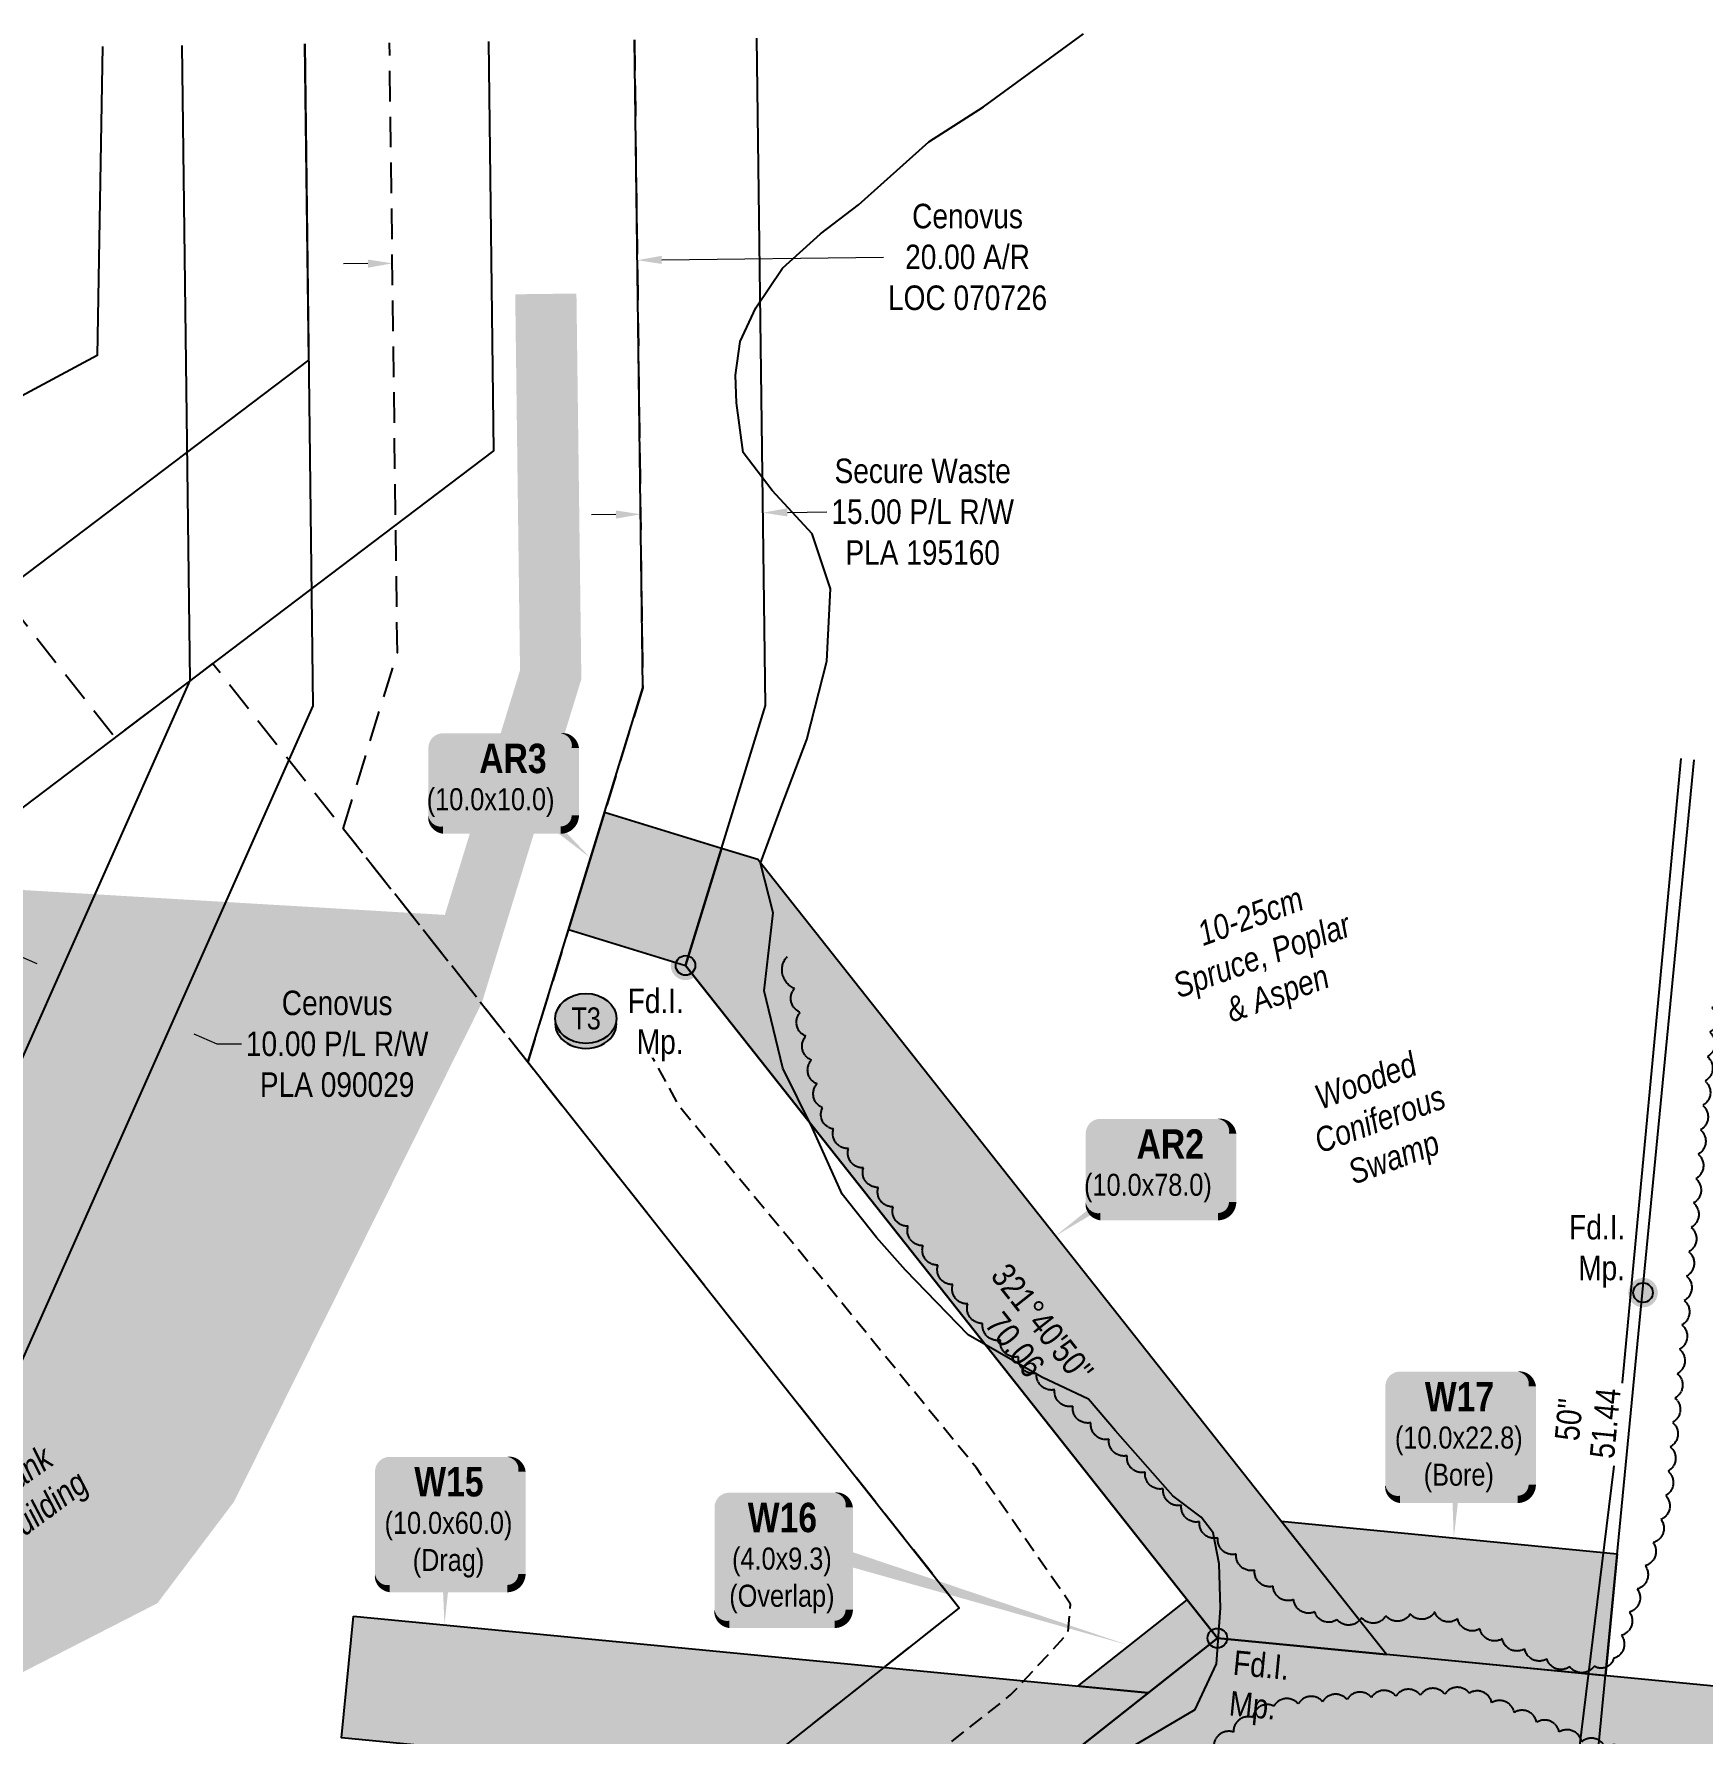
# Model space of a CAD drawing. Extents: x 499040 to 506121, y 6015569 to 6019091.
# Drawn here: x 499768 to 500448, y 6017295 to 6017988 of the extents above; entities that cross this region are included whole.
import ezdxf
from ezdxf.enums import TextEntityAlignment as Align

# ---------------------------------------------------------------- set-up
doc = ezdxf.new("R2010")
doc.units = 0
doc.header["$LTSCALE"] = 5
doc.header["$PDMODE"] = 35
doc.header["$PDSIZE"] = 0.5
for name, pattern in [('0', [1, 1, 0]), ('foc-ACCESSROAD', [3.75, 2.5, -1.25]), ('UG_PIPE', [1.875, 1.25, -0.625])]:
    doc.linetypes.add(name, pattern=pattern)
doc.layers.get('Defpoints').update_dxf_attribs({"color": 9})
for name, color, linetype in [('AS-PIPE-UG', 44, 'UG_PIPE'), ('AS-ROADS', 254, 'Continuous'), ('F-AR', 190, 'foc-ACCESSROAD'), ('F-RW', 190, 'Continuous'), ('F-WS', 190, 'foc-ACCESSROAD'), ('L-BD', 7, 'Continuous'), ('L-MON', 1, 'Continuous'), ('L-MON-T', 1, 'Continuous'), ('P-BUFFER-H 100m', 191, 'Continuous'), ('P-CROSSINGS', 250, 'Continuous'), ('P-PROPOSED', 10, 'Continuous'), ('P-PROPOSED-H', 21, 'Continuous'), ('P-TEMP-BLOCKS', 250, 'Continuous'), ('P-TEMP-BLUE', 146, 'Continuous'), ('P-WORKAREA', 113, 'Continuous'), ('P-WORKAREA-H', 111, 'Continuous'), ('T-BUSH', 110, '0'), ('T-BUSH-T', 110, 'Continuous'), ('WETLAND', 143, 'Continuous'), ('WETLAND-T', 146, 'Continuous')]:
    doc.layers.add(name, color=color, linetype=linetype)
doc.layers.add('AS-STRUCTURE-T', color=7, linetype='Continuous', true_color=0x454545)
doc.layers.add('P-TEMP-BLUE-H', color=7, linetype='Continuous', true_color=0x99e6ff)
for name, color, linetype, lineweight in [('F-AR-T', 190, 'Continuous', 9), ('F-RW-T', 190, 'Continuous', 9), ('T-TEXT', 48, 'Continuous', 18)]:
    doc.layers.add(name, color=color, linetype=linetype, lineweight=lineweight)
doc.styles.add('80', font='ARIALN.TTF', dxfattribs={"height": 10})
doc.styles.add('80CG', font='ARIALN.TTF', dxfattribs={"height": 10})
doc.styles.add('80L', font='ARIALN.TTF', dxfattribs={"height": 10})
doc.styles.add('BOLD', font='ARIALNB.TTF')
doc.styles.add('Crossing', font='ARIALN.TTF', dxfattribs={"height": 10})
doc.dimstyles.new('Compass 5 000', dxfattribs={"dimscale": 5, "dimtxt": 9, "dimasz": 2, "dimexe": 0.2, "dimexo": 0.0625, "dimgap": 0.5, "dimtad": 0, "dimtih": 1, "dimtoh": 1, "dimzin": 0, "dimdsep": 46, "dimtxsty": '80CG', "dimcen": 0.1, "dimse1": 1, "dimse2": 1, "dimclrd": 256, "dimclrt": 256, "dimaunit": 1, "dimadec": 4, "dimazin": 0, "dimtfac": 0.06, "dimtofl": 0, "dimtmove": 0, "dimatfit": 1, "dimfxl": 0.2, "dimtolj": 1, "dimtzin": 0, "dimlwd": -1, "dimarcsym": 0})

# ---------------------------------------------------------------- blocks, each defined once
blk = doc.blocks.new('fdia')
at = {"color": 255, "const_width": 1}
blk.add_lwpolyline([(-0.5, 0, 1), (0.5, 0, 1)], format="xyb", close=True, dxfattribs=at)
blk = doc.blocks.new('Fdiaa')
blk.add_blockref('fdia', (0, 0))
blk = doc.blocks.new('fdib')
at = {"color": 1, "const_width": 1.6}
blk.add_lwpolyline([(-0.4, 0, 1), (0.4, 0, 1)], format="xyb", close=True, dxfattribs=at)
at = {"color": 1}
blk.add_circle((0, 0), 0.8, dxfattribs=at)
blk = doc.blocks.new('Fdibb')
blk.add_blockref('fdib', (0, 0))
blk = doc.blocks.new('fdicc')
for name in ['Fdibb', 'Fdiaa']:
    blk.add_blockref(name, (0, 0))
blk = doc.blocks.new('FDI')
blk.add_blockref('fdicc', (0, 0))
blk = doc.blocks.new('*U408')
h = blk.add_hatch(color=111)
edge = h.paths.add_edge_path()
edge.add_line((-24, -35.28), (24, -35.28))
edge.add_arc((24, -29.28), 6, 270, 360)
edge.add_line((30, -29.28), (30, 12.5))
edge.add_arc((24, 12.5), 6, 0, 90)
edge.add_line((24, 18.5), (-24, 18.5))
edge.add_arc((-24, 12.5), 6, 90, 180)
edge.add_line((-30, 12.5), (-30, -29.28))
edge.add_arc((-24, -29.28), 6, 180, 270)
at = {"color": 250, "flags": 128}
blk.add_lwpolyline([(-24, -35.28, 3, 3, 0), (24, -35.28, 3, 3, 0.414214), (30, -29.28, 3, 3, 0), (30, 12.5, 3, 0, 0.414214), (24, 18.5, 0, 0, 0), (-24, 18.5, 0, 0, 0.414214), (-30, 12.5, 0, 0, 0), (-30, -29.28, 0, 3, 0.414214)], format="xyseb", close=True, dxfattribs=at)
at = {"flags": 128}
blk.add_lwpolyline([(-1.64, -50.1, 0, 7.5, 0), (0, 0, 0, 0, 0)], format="xyseb", dxfattribs=at)
at = {"color": 250}
for tag, p, height, style in [('TEMP_AREA_W1_001', (-9.21, 2.24), 12, 'BOLD'), ('ENTER_TEXT_001', (-30.66, -12.93), 9, '80')]:
    blk.add_attdef(tag, p, '', height=height, dxfattribs=dict(at, style=style))
blk = doc.blocks.new('*U409')
h = blk.add_hatch(color=111)
edge = h.paths.add_edge_path()
edge.add_line((-21.5, -35.28), (21.5, -35.28))
edge.add_arc((21.5, -29.28), 6, 270, 360)
edge.add_line((27.5, -29.28), (27.5, 12.5))
edge.add_arc((21.5, 12.5), 6, 0, 90)
edge.add_line((21.5, 18.5), (-21.5, 18.5))
edge.add_arc((-21.5, 12.5), 6, 90, 180)
edge.add_line((-27.5, 12.5), (-27.5, -29.28))
edge.add_arc((-21.5, -29.28), 6, 180, 270)
at = {"color": 250, "flags": 128}
blk.add_lwpolyline([(-21.5, -35.28, 3, 3, 0), (21.5, -35.28, 3, 3, 0.414214), (27.5, -29.28, 3, 3, 0), (27.5, 12.5, 3, 0, 0.414214), (21.5, 18.5, 0, 0, 0), (-21.5, 18.5, 0, 0, 0.414214), (-27.5, 12.5, 0, 0, 0), (-27.5, -29.28, 0, 3, 0.414214)], format="xyseb", close=True, dxfattribs=at)
at = {"flags": 128}
blk.add_lwpolyline([(141.82, -43.88, 0, 7.5, 0), (0, 0, 0, 0, 0)], format="xyseb", dxfattribs=at)
at = {"color": 250}
for tag, p, height, style in [('TEMP_AREA_W1_001', (-9.21, 2.24), 12, 'BOLD'), ('ENTER_TEXT_001', (-30.66, -12.93), 9, '80')]:
    blk.add_attdef(tag, p, '', height=height, dxfattribs=dict(at, style=style))
blk = doc.blocks.new('*U410')
at = {"true_color": 0x99e6ff}
h = blk.add_hatch(color=141, dxfattribs=at)
edge = h.paths.add_edge_path()
edge.add_line((-24, -33.68), (24, -33.68))
edge.add_arc((24, -27.68), 6, 270, 360)
edge.add_line((30, -27.68), (30, 12.5))
edge.add_arc((24, 12.5), 6, 0, 90)
edge.add_line((24, 18.5), (-24, 18.5))
edge.add_arc((-24, 12.5), 6, 90, 180)
edge.add_line((-30, 12.5), (-30, -27.68))
edge.add_arc((-24, -27.68), 6, 180, 270)
at = {"color": 250, "flags": 128}
blk.add_lwpolyline([(-24, -33.68, 3, 3, 0), (24, -33.68, 3, 3, 0.414214), (30, -27.68, 3, 3, 0), (30, 12.5, 3, 0, 0.414214), (24, 18.5, 0, 0, 0), (-24, 18.5, 0, 0, 0.414214), (-30, 12.5, 0, 0, 0), (-30, -27.68, 0, 3, 0.414214)], format="xyseb", close=True, dxfattribs=at)
at = {"flags": 128}
blk.add_lwpolyline([(-2.05, -49.44, 0, 7.5, 0), (0, 0, 0, 0, 0)], format="xyseb", dxfattribs=at)
at = {"color": 250}
for tag, p, height, style in [('TEMP_AREA_W1_001', (-9.21, 2.24), 12, 'BOLD'), ('ENTER_TEXT_001', (-30.66, -12.93), 9, '80')]:
    blk.add_attdef(tag, p, '', height=height, dxfattribs=dict(at, style=style))
blk = doc.blocks.new('*U413')
at = {"true_color": 0x99e6ff}
h = blk.add_hatch(color=141, dxfattribs=at)
edge = h.paths.add_edge_path()
edge.add_line((-24, -21.43), (24, -21.43))
edge.add_arc((24, -15.43), 6, 270, 360)
edge.add_line((30, -15.43), (30, 12.5))
edge.add_arc((24, 12.5), 6, 0, 90)
edge.add_line((24, 18.5), (-24, 18.5))
edge.add_arc((-24, 12.5), 6, 90, 180)
edge.add_line((-30, 12.5), (-30, -15.43))
edge.add_arc((-24, -15.43), 6, 180, 270)
at = {"color": 250, "flags": 128}
blk.add_lwpolyline([(-24, -21.43, 3, 3, 0), (24, -21.43, 3, 3, 0.414214), (30, -15.43, 3, 3, 0), (30, 12.5, 3, 0, 0.414214), (24, 18.5, 0, 0, 0), (-24, 18.5, 0, 0, 0.414214), (-30, 12.5, 0, 0, 0), (-30, -15.43, 0, 3, 0.414214)], format="xyseb", close=True, dxfattribs=at)
at = {"flags": 128}
blk.add_lwpolyline([(-42.34, -29.29, 0, 7.5, 0), (0, 0, 0, 0, 0)], format="xyseb", dxfattribs=at)
at = {"color": 250}
for tag, p, height, style in [('TEMP_AREA_W1_001', (-9.21, 2.24), 12, 'BOLD'), ('ENTER_TEXT_001', (-30.66, -12.93), 9, '80')]:
    blk.add_attdef(tag, p, '', height=height, dxfattribs=dict(at, style=style))
blk = doc.blocks.new('*U419')
h = blk.add_hatch(color=111)
edge = h.paths.add_edge_path()
edge.add_line((-24, -21.03), (24, -21.03))
edge.add_arc((24, -15.03), 6, 270, 360)
edge.add_line((30, -15.03), (30, 12.5))
edge.add_arc((24, 12.5), 6, 0, 90)
edge.add_line((24, 18.5), (-24, 18.5))
edge.add_arc((-24, 12.5), 6, 90, 180)
edge.add_line((-30, 12.5), (-30, -15.03))
edge.add_arc((-24, -15.03), 6, 180, 270)
at = {"color": 250, "flags": 128}
blk.add_lwpolyline([(-24, -21.03, 3, 3, 0), (24, -21.03, 3, 3, 0.414214), (30, -15.03, 3, 3, 0), (30, 12.5, 3, 0, 0.414214), (24, 18.5, 0, 0, 0), (-24, 18.5, 0, 0, 0.414214), (-30, 12.5, 0, 0, 0), (-30, -15.03, 0, 3, 0.414214)], format="xyseb", close=True, dxfattribs=at)
at = {"flags": 128}
blk.add_lwpolyline([(36.18, -32.41, 0, 7.5, 0), (0, 0, 0, 0, 0)], format="xyseb", dxfattribs=at)
at = {"color": 250}
for tag, p, height, style in [('TEMP_AREA_W1_001', (-9.21, 2.24), 12, 'BOLD'), ('ENTER_TEXT_001', (-30.66, -12.93), 9, '80')]:
    blk.add_attdef(tag, p, '', height=height, dxfattribs=dict(at, style=style))
blk = doc.blocks.new('*D428')
at = {"layer": 'Defpoints', "color": 0, "transparency": 16777216}
for p in [(500433.49, 6017570.27), (500557.84, 6017558.19), (500376.4, 6016982.47)]:
    blk.add_point(p, dxfattribs=at)
at = {"layer": 'F-RW-T', "transparency": 16777216}
for p, q in [((500366.45, 6016983.44), (500348.47, 6016985.19)), ((500510.71, 6016969.43), (500520.66, 6016968.46))]:
    blk.add_line(p, q, dxfattribs=at)
for points in [[(500366.61, 6016985.1), (500366.29, 6016981.78), (500376.4, 6016982.47)], [(500510.87, 6016971.09), (500510.54, 6016967.77), (500500.75, 6016970.4)]]:
    blk.add_solid(points, dxfattribs=at)
at = {"layer": 'F-RW-T', "transparency": 16777216, "insert": (500308.94, 6016985.19), "char_height": 10, "attachment_point": 5, "style": '80CG'}
blk.add_mtext('\\A1;NGTL\\P25.00 P/L R/W\\PPlan 802 1813\\PDPL 790747', dxfattribs=at)
blk = doc.blocks.new('*D434')
at = {"layer": 'Defpoints', "color": 0, "transparency": 16777216}
for p in [(500015.06, 6017793.74), (500065.03, 6017794.38), (500065.05, 6017793.1)]:
    blk.add_point(p, dxfattribs=at)
at = {"layer": 'F-RW-T', "transparency": 16777216}
for p, q in [((500005.08, 6017792.34), (499995.08, 6017792.21)), ((500075.04, 6017793.23), (500091.16, 6017793.43))]:
    blk.add_line(p, q, dxfattribs=at)
for points in [[(500005.06, 6017794), (500005.1, 6017790.67), (500015.08, 6017792.46)], [(500075.02, 6017794.9), (500075.07, 6017791.56), (500065.05, 6017793.1)]]:
    blk.add_solid(points, dxfattribs=at)
at = {"layer": 'F-RW-T', "transparency": 16777216, "insert": (500130.25, 6017793.43), "char_height": 10, "attachment_point": 5, "style": '80CG'}
blk.add_mtext('\\A1;Secure Waste\\P15.00 P/L R/W\\PPLA 195160', dxfattribs=at)
blk = doc.blocks.new('*D431')
at = {"layer": 'Defpoints', "color": 0, "transparency": 16777216}
for p in [(499913.73, 6017901.64), (500013.67, 6017902.92), (500013.75, 6017896.13)]:
    blk.add_point(p, dxfattribs=at)
at = {"layer": 'F-AR-T', "transparency": 16777216}
for p, q in [((499903.82, 6017894.73), (499893.82, 6017894.6)), ((500023.75, 6017896.26), (500114.26, 6017897.41))]:
    blk.add_line(p, q, dxfattribs=at)
for points in [[(499903.8, 6017896.4), (499903.84, 6017893.06), (499913.82, 6017894.86)], [(500023.73, 6017897.92), (500023.78, 6017894.59), (500013.75, 6017896.13)]]:
    blk.add_solid(points, dxfattribs=at)
at = {"layer": 'F-AR-T', "transparency": 16777216, "insert": (500148.56, 6017897.41), "char_height": 10, "attachment_point": 5, "style": '80CG'}
blk.add_mtext('\\A1;Cenovus\\P20.00 A/R\\PLOC 070726', dxfattribs=at)
blk = doc.blocks.new('*D432')
at = {"layer": 'Defpoints', "color": 0, "transparency": 16777216}
for p in [(499780.25, 6017609.86), (499825.91, 6017589.55), (499823.68, 6017584.55)]:
    blk.add_point(p, dxfattribs=at)
at = {"layer": 'F-RW-T', "transparency": 16777216}
for p, q in [((499768.89, 6017608.93), (499759.75, 6017612.99)), ((499832.82, 6017580.49), (499842.2, 6017576.31)), ((499842.2, 6017576.31), (499852.2, 6017576.31))]:
    blk.add_line(p, q, dxfattribs=at)
for points in [[(499769.56, 6017610.45), (499768.21, 6017607.4), (499778.02, 6017604.86)], [(499833.5, 6017582.01), (499832.14, 6017578.96), (499823.68, 6017584.55)]]:
    blk.add_solid(points, dxfattribs=at)
at = {"layer": 'F-RW-T', "transparency": 16777216, "insert": (499891.28, 6017576.31), "char_height": 10, "attachment_point": 5, "style": '80CG'}
blk.add_mtext('\\A1;Cenovus\\P10.00 P/L R/W\\PPLA 090029', dxfattribs=at)
blk = doc.blocks.new('XING3')
h = blk.add_hatch(color=250)
h.dxf.hatch_style = 1
edge = h.paths.add_edge_path()
edge.add_ellipse((0, -2.05), major_axis=(-12.5, 0), ratio=0.816297, start_angle=0, end_angle=180)
edge.add_line((12.5, -2.05), (12.5, 0))
edge.add_ellipse((0, 0), major_axis=(-12.5, 0), ratio=0.816297, start_angle=0, end_angle=180, ccw=False)
edge.add_line((-12.5, 0), (-12.5, -2.05))
at = {"layer": 'P-BUFFER-H 100m'}
h = blk.add_hatch(color=256, dxfattribs=at)
h.dxf.hatch_style = 1
edge = h.paths.add_edge_path()
edge.add_ellipse((0, 0), major_axis=(-12.5, 0), ratio=0.816297, start_angle=0, end_angle=360)
at = {"color": 250}
blk.add_ellipse((0, 0), major_axis=(-12.5, 0), ratio=0.816297, dxfattribs=at)
blk.add_ellipse((0, -2.05), major_axis=(-12.5, 0), ratio=0.816297, start_param=0, end_param=3.141593, dxfattribs=at)
at = {"color": 250, "style": 'Crossing'}
blk.add_attdef('CROSSING', text='', height=9, dxfattribs=at).set_placement((0.09, 0.02), align=Align.MIDDLE_CENTER)
at = {"color": 250, "style": 'Crossing', "flags": 1}
for tag, p in [('OWNER', (0.09, -12.49)), ('DESCRIPTION', (0.09, -25.77)), ('LOCATION', (0.09, -39.3)), ('DWG_REF', (0.09, -52.84))]:
    blk.add_attdef(tag, text='', height=9, dxfattribs=at).set_placement(p, align=Align.MIDDLE_CENTER)

msp = doc.modelspace()

# ---------------------------------------------------------------- hatches: boundary and pattern name
at = {"layer": 'AS-ROADS'}
h = msp.add_hatch(color=256, dxfattribs=at)
h.dxf.hatch_style = 1
h.paths.add_polyline_path([(499963.955, 6017882.213), (499988.939, 6017882.531), (499990.946, 6017725.176), (499950.265, 6017592.863), (499849.206, 6017389.524), (499817.901, 6017348.054), (499750.906, 6017313.769), (499717.856, 6017318.289), (499680.231, 6017342.374), (499663.001, 6017398.744), (499681.021, 6017457.079), (499725.016, 6017551.194), (499720.806, 6017583.329), (499679.896, 6017593.574), (499484.711, 6017486.164), (499423.546, 6017490.849), (499381.686, 6017538.539), (499381.341, 6017589.309), (499427.086, 6017632.654), (499592.761, 6017662.619), (499708.521, 6017642.329), (499935.224, 6017628.963), (499965.911, 6017728.775)])
at = {"layer": 'P-PROPOSED-H'}
h = msp.add_hatch(color=256, dxfattribs=at)
h.dxf.hatch_style = 1
h.paths.add_polyline_path([(499138.488, 6017531.873), (499060.086, 6017469.886), (499646.024, 6016728.473), (500280.952, 6017230.469), (500772.342, 6017182.938), (500796.399, 6017431.643), (500696.917, 6017441.266), (500682.483, 6017292.043), (500250.526, 6017333.824), (499662.455, 6016868.875)])
at = {"layer": 'P-TEMP-BLUE-H'}
h = msp.add_hatch(color=256, dxfattribs=at)
h.dxf.hatch_style = 1
h.paths.add_polyline_path([(500033.446, 6017608.339), (500250.526, 6017333.824), (500319.513, 6017327.151), (500062.998, 6017651.535), (500048.132, 6017656.106)])
h = msp.add_hatch(color=256, dxfattribs=at)
h.dxf.hatch_style = 1
h.paths.add_polyline_path([(500276.523, 6017381.516), (500413.719, 6017368.246), (500408.907, 6017318.505), (500319.513, 6017327.151)])
at = {"layer": 'P-WORKAREA-H'}
h = msp.add_hatch(color=256, dxfattribs=at)
h.dxf.hatch_style = 1
h.paths.add_polyline_path([(499985.68, 6017623.025), (500033.446, 6017608.339), (500048.132, 6017656.106), (500000.366, 6017670.792)])
h = msp.add_hatch(color=256, dxfattribs=at)
h.dxf.hatch_style = 1
h.paths.add_polyline_path([(500250.526, 6017333.824), (500222.237, 6017311.457), (500193.52, 6017314.235), (500238.128, 6017349.504)])
h = msp.add_hatch(color=256, dxfattribs=at)
h.dxf.hatch_style = 1
h.paths.add_polyline_path([(499897.906, 6017342.829), (500222.237, 6017311.457), (500165.657, 6017266.724), (499893.095, 6017293.088)])

# ---------------------------------------------------------------- linework, layer by layer
at = {"layer": 'AS-PIPE-UG', "flags": 128}
msp.add_lwpolyline([(500034.296, 6016577.659), (499963.396, 6016667.249), (499915.521, 6016727.869), (499793.411, 6016888.694), (499747.466, 6016945.109), (499740.066, 6016959.014), (499738.621, 6016971.869), (499743.441, 6016986.579), (499825.741, 6017048.059), (499936.156, 6017130.334), (500023.586, 6017197.449), (500120.131, 6017274.234), (500166.141, 6017310.634), (500189.496, 6017335.749), (500190.586, 6017347.714), (500152.161, 6017403.294), (500080.711, 6017490.899), (500031.176, 6017550.489), (500019.996, 6017570.769), (500017.266, 6017597.389)], dxfattribs=at)
at = {"layer": 'F-AR'}
msp.add_lwpolyline([(500012.607, 6017986.111), (500015.98, 6017721.578), (499969.038, 6017568.897), (499893.751, 6017664.12), (499915.842, 6017735.972), (499912.669, 6017984.837)], dxfattribs=at)
at = {"layer": 'F-RW', "flags": 128}
for points in [[(499953.005, 6017985.351), (499955.088, 6017818.368), (499521.667, 6017490.17), (499476.415, 6017549.93), (499879.662, 6017855.279), (499878.052, 6017984.396)], [(499878.052, 6017984.396), (499881.42, 6017714.344), (499720.588, 6017352.792), (499674.929, 6017373.103), (499831.314, 6017724.66), (499828.083, 6017983.758)], [(500531.94, 6015995.182), (500561.97, 6016305.652), (500276.897, 6016333.221), (499780.131, 6016961.914), (500250.526, 6017333.824), (500033.446, 6017608.339), (500066.049, 6017714.381), (500062.576, 6017986.748)]]:
    msp.add_lwpolyline(points, dxfattribs=at)
at = {"layer": 'F-RW'}
for points in [[(500457.328, 6016002.399), (500480.142, 6016238.256), (500237.858, 6016261.686), (499674.778, 6016974.177), (500145.189, 6017346.099), (499969.038, 6017568.897), (500015.98, 6017721.578), (500012.607, 6017986.111)], [(500283.235, 6016019.239), (500424.033, 6017474.879), (500445.138, 6017692.188)]]:
    msp.add_lwpolyline(points, dxfattribs=at)
at = {"layer": 'F-WS', "flags": 128}
msp.add_lwpolyline([(499197.289, 6017578.364), (499674.778, 6016974.177), (500145.189, 6017346.099), (499840.437, 6017731.552), (499800.598, 6017701.384), (499628.384, 6017919.201)], dxfattribs=at)
at = {"layer": 'P-PROPOSED', "flags": 128}
msp.add_lwpolyline([(499060.086, 6017469.886), (499646.024, 6016728.473), (500280.952, 6017230.469), (500772.342, 6017182.938), (500796.399, 6017431.643), (500696.917, 6017441.266), (500682.483, 6017292.043), (500250.526, 6017333.824), (499662.455, 6016868.875), (499138.488, 6017531.873)], dxfattribs=at)
at = {"layer": 'P-TEMP-BLUE'}
for points in [[(500033.446, 6017608.339), (500250.526, 6017333.824), (500319.513, 6017327.151), (500062.998, 6017651.535), (500048.132, 6017656.106)], [(500276.523, 6017381.516), (500413.719, 6017368.246), (500408.907, 6017318.505), (500319.513, 6017327.151)]]:
    msp.add_lwpolyline(points, close=True, dxfattribs=at)
at = {"layer": 'P-WORKAREA'}
for points in [[(499985.68, 6017623.025), (500033.446, 6017608.339), (500048.132, 6017656.106), (500000.366, 6017670.792)], [(500250.526, 6017333.824), (500222.237, 6017311.457), (500193.52, 6017314.235), (500238.128, 6017349.504)], [(499897.906, 6017342.829), (500222.237, 6017311.457), (500165.657, 6017266.724), (499893.095, 6017293.088)]]:
    msp.add_lwpolyline(points, close=True, dxfattribs=at)
at = {"layer": 'T-BUSH', "flags": 128}
for points in [[(500460.849, 6017690.579, -0.5205671), (500460.159, 6017680.608, -0.5205671), (500459.47, 6017670.637, -0.5205671), (500458.78, 6017660.666, -0.5205671), (500457.972, 6017650.705, -0.5205671), (500457.04, 6017640.754, -0.5205671), (500456.107, 6017630.803, -0.5205671), (500455.175, 6017620.852, -0.5205671), (500454.243, 6017610.901, -0.5205671), (500453.311, 6017600.95, -0.5205671), (500452.379, 6017590.999, -0.5205671), (500451.447, 6017581.047, -0.5205671), (500450.515, 6017571.096, -0.5205671), (500449.569, 6017561.147, -0.5205671), (500448.623, 6017551.197, -0.5205671), (500447.677, 6017541.247, -0.5205671), (500446.731, 6017531.297, -0.5205671), (500445.785, 6017521.348, -0.5205671), (500444.839, 6017511.398, -0.5205671), (500443.892, 6017501.448, -0.5205671), (500442.946, 6017491.498, -0.5205671), (500442, 6017481.549, -0.5205671), (500441.054, 6017471.599, -0.5205671), (500440.108, 6017461.649, -0.5205671), (500439.162, 6017451.699, -0.5205671), (500438.216, 6017441.75, -0.5205671), (500437.27, 6017431.8, -0.5205671), (500436.323, 6017421.85, -0.5205671), (500435.377, 6017411.9, -0.5205671), (500434.431, 6017401.951, -0.5205671), (500433.485, 6017392.001, -0.5205671), (500431.56, 6017382.262, -0.5205671), (500428.333, 6017372.802, -0.5205671), (500425.106, 6017363.343, -0.5205671), (500421.879, 6017353.884, -0.5205671), (500418.651, 6017344.425, -0.5205671), (500415.424, 6017334.965, -0.5205671), (500412.197, 6017325.506, -0.5205671), (500404.314, 6017322.407, -0.5205671), (500394.322, 6017322.19, -0.5205671), (500385.011, 6017325.328, -0.5205671), (500375.896, 6017329.427, -0.5205671), (500366.78, 6017333.526, -0.5205671), (500357.665, 6017337.624, -0.5205671), (500348.549, 6017341.723, -0.5205671), (500339.206, 6017344.513, -0.5205671), (500329.243, 6017343.726, -0.5205671), (500319.279, 6017342.939, -0.5205671), (500309.316, 6017342.152, -0.5205671), (500299.352, 6017341.364, -0.5205671), (500290.292, 6017344.576, -0.5205671), (500281.635, 6017349.571, -0.5205671), (500273.278, 6017354.986, -0.5205671), (500265.755, 6017361.566, -0.5205671), (500258.232, 6017368.145, -0.5205671), (500250.709, 6017374.725, -0.5205671), (500243.223, 6017381.347, -0.5205671), (500235.837, 6017388.081, -0.5205671), (500228.452, 6017394.815, -0.5205671), (500221.067, 6017401.549, -0.5205671), (500213.681, 6017408.283, -0.5205671), (500206.296, 6017415.017, -0.5205671), (500198.91, 6017421.751, -0.5205671), (500191.525, 6017428.486, -0.5205671), (500184.14, 6017435.22, -0.5205671), (500176.754, 6017441.954, -0.5205671), (500169.369, 6017448.688, -0.5205671), (500161.983, 6017455.422, -0.5205671), (500154.727, 6017462.274, -0.5205671), (500148.641, 6017470.203, -0.5205671), (500142.556, 6017478.132, -0.5205671), (500136.471, 6017486.06, -0.5205671), (500130.386, 6017493.989, -0.5205671), (500124.301, 6017501.917, -0.5205671), (500118.215, 6017509.846, -0.5205671), (500112.13, 6017517.775, -0.5205671), (500106.045, 6017525.703, -0.5205671), (500099.96, 6017533.632, -0.5205671), (500093.875, 6017541.561, -0.5205671), (500089.424, 6017550.264, -0.5205671), (500087.139, 6017559.994, -0.5205671), (500084.853, 6017569.724, -0.5205671), (500082.567, 6017579.453, -0.5205671), (500080.282, 6017589.183, -0.5205671), (500077.996, 6017598.913, -0.5205671), (500074.925, 6017611.985, -0.5205671)], [(500372.622, 6017071.221, 0.5205671), (500374.978, 6017080.934, 0.5205671), (500377.334, 6017090.647, 0.5205671), (500379.69, 6017100.36, 0.5205671), (500382.046, 6017110.073, 0.5205671), (500384.402, 6017119.786, 0.5205671), (500386.758, 6017129.499, 0.5205671), (500389.114, 6017139.212, 0.5205671), (500391.47, 6017148.925, 0.5205671), (500393.825, 6017158.638, 0.5205671), (500396.181, 6017168.351, 0.5205671), (500398.537, 6017178.064, 0.5205671), (500400.38, 6017187.885, 0.5205671), (500402.119, 6017197.727, 0.5205671), (500403.859, 6017207.569, 0.5205671), (500405.599, 6017217.411, 0.5205671), (500407.339, 6017227.253, 0.5205671), (500409.078, 6017237.095, 0.5205671), (500410.818, 6017246.937, 0.5205671), (500412.558, 6017256.779, 0.5205671), (500414.298, 6017266.621, 0.5205671), (500416.037, 6017276.463, 0.5205671), (500417.777, 6017286.305, 0.5205671), (500408.837, 6017289.033, 0.5205671), (500399.19, 6017291.544, 0.5205671), (500390.023, 6017295.526, 0.5205671), (500380.856, 6017299.508, 0.5205671), (500371.689, 6017303.49, 0.5205671), (500362.521, 6017307.472, 0.5205671), (500353.337, 6017311.362, 0.5205671), (500343.351, 6017310.956, 0.5205671), (500333.364, 6017310.551, 0.5205671), (500323.378, 6017310.145, 0.5205671), (500313.399, 6017309.622, 0.5205671), (500303.443, 6017308.746, 0.5205671), (500293.487, 6017307.87, 0.5205671), (500283.531, 6017306.994, 0.5205671), (500273.574, 6017306.118, 0.5205671), (500265.054, 6017301.468, 0.5205671), (500257.033, 6017295.505, 0.5205671), (500249.013, 6017289.542, 0.5205671), (500240.992, 6017283.578, 0.5205671), (500232.971, 6017277.615, 0.5205671), (500224.95, 6017271.652, 0.5205671), (500216.771, 6017266.513, 0.5205671), (500207.11, 6017269.075, 0.5205671), (500197.449, 6017271.637, 0.5205671), (500187.789, 6017274.199, 0.5205671), (500178.809, 6017273.437, 0.5205671), (500170.932, 6017267.285, 0.5205671), (500163.056, 6017261.132, 0.5205671), (500155.179, 6017254.98, 0.5205671), (500147.303, 6017248.827, 0.5205671), (500139.426, 6017242.675, 0.5205671), (500131.55, 6017236.522, 0.5205671), (500123.673, 6017230.37, 0.5205671), (500115.797, 6017224.217, 0.5205671), (500107.92, 6017218.064, 0.5205671), (500100.044, 6017211.912, 0.5205671), (500092.167, 6017205.759, 0.5205671), (500084.291, 6017199.607, 0.5205671), (500076.415, 6017193.454, 0.5205671), (500068.538, 6017187.302, 0.5205671), (500060.714, 6017181.084, 0.5205671), (500052.999, 6017174.73, 0.5205671), (500045.284, 6017168.376, 0.5205671), (500037.57, 6017162.021, 0.5205671), (500029.855, 6017155.667, 0.5205671), (500022.14, 6017149.313, 0.5205671), (500014.426, 6017142.959, 0.5205671), (500006.711, 6017136.604, 0.5205671), (499998.997, 6017130.25, 0.5205671), (499991.282, 6017123.896, 0.5205671), (499983.567, 6017117.541, 0.5205671), (499975.853, 6017111.187, 0.5205671), (499968.366, 6017104.723, 0.5205671), (499968.196, 6017094.73, 0.5205671), (499968.026, 6017084.737, 0.5205671), (499967.855, 6017074.744, 0.5205671), (499967.685, 6017064.75, 0.5205671), (499967.515, 6017054.757, 0.5205671), (499967.345, 6017044.764, 0.5205671), (499967.175, 6017034.771, 0.5205671), (499967.005, 6017024.778, 0.5205671), (499966.835, 6017014.784, 0.5205671), (499966.665, 6017004.791, 0.5205671), (499966.495, 6016994.798, 0.5205671), (499966.325, 6016984.805, 0.5205671), (499966.155, 6016974.812, 0.5205671), (499965.985, 6016964.819, 0.5205671), (499965.815, 6016954.825, 0.5205671), (499965.645, 6016944.832, 0.5205671), (499965.475, 6016934.839, 0.5205671), (499965.305, 6016924.846, 0.5205671), (499965.135, 6016914.853, 0.5205671), (499964.965, 6016904.859, 0.5205671), (499964.795, 6016894.866, 0.5205671), (499964.625, 6016884.873, 0.5205671), (499964.455, 6016874.88, 0.5205671), (499964.285, 6016864.887, 0.5205671), (499964.115, 6016854.894, 0.5205671), (499963.945, 6016844.9, 0.5205671), (499963.775, 6016834.907, 0.5205671), (499963.604, 6016824.914, 0.5205671), (499963.434, 6016814.921, 0.5205671), (499963.264, 6016804.928, 0.5205671), (499963.094, 6016794.934, 0.5205671), (499962.924, 6016784.941, 0.5205671), (499962.754, 6016774.948, 0.5205671), (499962.584, 6016764.955, 0.5205671), (499962.414, 6016754.962, 0.5205671), (499962.244, 6016744.969, 0.5205671), (499966.207, 6016736.331, 0.5205671), (499972.264, 6016728.381, 0.5205671), (499978.32, 6016720.43, 0.5205671), (499984.377, 6016712.48, 0.5205671), (499990.433, 6016704.529, 0.5205671), (499996.49, 6016696.579, 0.5205671), (500002.547, 6016688.628, 0.5205671), (500008.603, 6016680.678, 0.5205671), (500014.66, 6016672.727, 0.5205671), (500020.716, 6016664.777, 0.5205671), (500026.773, 6016656.826, 0.5205671), (500032.83, 6016648.876, 0.5205671), (500038.886, 6016640.925, 0.5205671), (500044.943, 6016632.975, 0.5205671), (500050.999, 6016625.024, 0.5205671), (500057.056, 6016617.074, 0.5205671), (500063.112, 6016609.123, 0.5205671), (500071.276, 6016598.406, 0.5205671)]]:
    msp.add_lwpolyline(points, format="xyb", dxfattribs=at)
at = {"layer": 'WETLAND'}
for points in [[(500179.162, 6017268.027), (500241.504, 6017304.766), (500250.126, 6017323.305), (500251.749, 6017346.017), (500251.235, 6017364.136), (500248.758, 6017376.778), (500247.919, 6017377.884), (500243.895, 6017383.194), (500232.314, 6017391.932), (500208.895, 6017418.468), (500197.951, 6017431.379), (500178.81, 6017440.281), (500148.854, 6017457.564), (500123.17, 6017484.036), (500111.461, 6017497.303), (500097.358, 6017515.036), (500085.263, 6017541.893), (500073.233, 6017566.485), (500065.539, 6017597.999), (500069.169, 6017629.835), (500064.062, 6017650.09), (500072.479, 6017672.995), (500083.032, 6017700.494), (500091.192, 6017732.458), (500092.622, 6017761.965), (500085.185, 6017784.42), (500068.818, 6017802.089), (500057.044, 6017817.622), (500054.201, 6017837.941), (500053.88, 6017849.265), (500055.76, 6017862.918), (500062.169, 6017876.7), (500073.043, 6017892.874), (500088.511, 6017906.913), (500104.044, 6017918.686), (500132.78, 6017944.434), (500155.043, 6017958.665), (500195.835, 6017988.448)], [(499795.453, 6017983.342), (499793.402, 6017857.259), (499731.145, 6017823.892), (499626.956, 6017876.24), (499598.09, 6017895.25)], [(500439.631, 6017692.723), (500413.113, 6017410.659), (500376.295, 6017110.42), (500346.318, 6016728.775), (500338.766, 6016515.498)]]:
    msp.add_lwpolyline(points, dxfattribs=at)

# ---------------------------------------------------------------- block references
at = {"layer": 'L-MON', "color": 4, "xscale": 4.997314350000027, "yscale": 4.997314350000027, "zscale": 4.997314350000027}
msp.add_blockref('FDI', (500424.246, 6017474.804), dxfattribs=at)
at = {"layer": 'L-MON', "xscale": 4.997314350000027, "yscale": 4.997314350000027, "zscale": 4.997314350000027}
msp.add_blockref('FDI', (500250.526, 6017333.824), dxfattribs=at)
at = {"layer": 'P-TEMP-BLOCKS', "xscale": 0.99946287, "yscale": 0.99946287, "zscale": 0.99946287}
for name, p, values in [('*U419', (499958.491, 6017684.595), {'TEMP_AREA_W1_001': 'AR3', 'ENTER_TEXT_001': '(10.0x10.0)'}), ('*U413', (500226.758, 6017527.244), {'TEMP_AREA_W1_001': 'AR2', 'ENTER_TEXT_001': '(10.0x78.0)'})]:
    msp.add_blockref(name, p, dxfattribs=at).add_auto_attribs(values)
at = {"layer": 'P-TEMP-BLOCKS'}
ref = msp.add_blockref('*U410', (500349.042, 6017424.109), dxfattribs=dict(at, xscale=0.99946287, yscale=0.99946287, zscale=0.99946287))
ref.add_attrib('TEMP_AREA_W1_001', 'W17', (500335.203, 6017426.352), dxfattribs={"layer": '0', "color": 250, "height": 11.9936, "style": 'BOLD'})
ref.add_attrib('ENTER_TEXT_001', '(10.0x22.8)', (500322.983, 6017411.186), dxfattribs={"layer": '0', "color": 250, "height": 8.99517, "style": '80'})
ref.add_attrib('ENTER_TEXT_002', '(Bore)', (500334.736, 6017396.04), dxfattribs={"layer": '0', "color": 250, "height": 8.9952, "style": '80'})
ref = msp.add_blockref('*U408', (499936.71, 6017389.31), dxfattribs=dict(at, xscale=0.99946287, yscale=0.99946287, zscale=0.99946287))
ref.add_attrib('TEMP_AREA_W1_001', 'W15', (499922.774, 6017391.655), dxfattribs={"layer": '0', "color": 250, "height": 11.9936, "style": 'BOLD'})
ref.add_attrib('ENTER_TEXT_001', '(10.0x60.0)', (499910.651, 6017376.386), dxfattribs={"layer": '0', "color": 250, "height": 8.99517, "style": '80'})
ref.add_attrib('ENTER_TEXT_002', '(Drag)', (499922.122, 6017361.241), dxfattribs={"layer": '0', "color": 250, "height": 8.9952, "style": '80'})
ref = msp.add_blockref('*U409', (500072.789, 6017374.711), dxfattribs=dict(at, xscale=0.99946287, yscale=0.99946287, zscale=0.99946287))
ref.add_attrib('TEMP_AREA_W1_001', 'W16', (500058.885, 6017377.057), dxfattribs={"layer": '0', "color": 250, "height": 11.9936, "style": 'BOLD'})
ref.add_attrib('ENTER_TEXT_001', '(4.0x9.3)', (500052.461, 6017361.788), dxfattribs={"layer": '0', "color": 250, "height": 8.9952, "style": '80'})
ref.add_attrib('ENTER_TEXT_002', '(Overlap)', (500051.323, 6017346.636), dxfattribs={"layer": '0', "color": 250, "height": 8.9952, "style": '80'})

# ---------------------------------------------------------------- texts
at = {"layer": 'AS-STRUCTURE-T', "insert": (499752.869, 6017379.589), "char_height": 9.99461, "attachment_point": 1, "rotation": 36.4254, "style": '80L'}
msp.add_mtext_dynamic_manual_height_columns('\\pi-1.42588;{\\fArial Narrow|b0|i1|c0|p34;Building}', width=37.48119, gutter_width=49.946, heights=[0], dxfattribs=at)
at = {"layer": 'L-BD', "style": '80L'}
for s, height, rotation, p in [("321°40'50''", 9.99463, 308.3193, (500179.13, 6017462.38)), ("50''", 9.9946, 84.4701, (500393.925, 6017423.015))]:
    msp.add_text(s, height=height, rotation=rotation, dxfattribs=at).set_placement(p, align=Align.MIDDLE)
at = {"layer": 'L-BD', "insert": (500171.921, 6017456.696), "char_height": 9.9946, "width": 28.20899, "attachment_point": 2, "rotation": 308.3193, "style": '80L', "bg_fill": 1, "box_fill_scale": 1.15, "bg_fill_color": 256, "bg_fill_true_color": 10086143, "bg_fill_transparency": 0}
msp.add_mtext('70.06', dxfattribs=at)
at = {"layer": 'L-MON-T', "insert": (500393.033, 6017506.542), "char_height": 9.99461, "attachment_point": 1, "style": '80L'}
msp.add_mtext_dynamic_manual_height_columns('\\pi1.04939;Fd.I.\\P\\pi4.76499;Mp.', width=22.02035, gutter_width=49.946, heights=[0], dxfattribs=at)
at = {"layer": 'L-MON-T', "insert": (500257.555, 6017328.899), "char_height": 9.9946, "attachment_point": 1, "rotation": 354.475197, "style": '80L', "bg_fill": 1, "box_fill_scale": 1.1, "bg_fill_color": 21, "bg_fill_transparency": 0}
msp.add_mtext_dynamic_manual_height_columns('Fd.I.\\PMp.', width=22.02035, gutter_width=49.946, heights=[0], dxfattribs=at)
at = {"layer": 'T-BUSH-T', "insert": (500225.267, 6017619.762), "char_height": 9.99463, "attachment_point": 1, "rotation": 20, "style": '80L'}
msp.add_mtext_dynamic_manual_height_columns('\\pi17.09043;{\\fArial Narrow|b0|i1|c0|p34;10-25cm \\P\\pi0.43499;Spruce, Poplar \\P\\pi17.36313;& Aspen}', width=76.79097, gutter_width=47.449, heights=[0], dxfattribs=at)
at = {"layer": 'T-TEXT', "insert": (499749.048, 6017397.917), "char_height": 9.99461, "attachment_point": 1, "rotation": 35.258205, "style": '80L'}
msp.add_mtext_dynamic_manual_height_columns('\\pi0.75198;{\\fArial Narrow|b0|i1|c0|p34;Tank}', width=26.1496, gutter_width=49.946, heights=[0], dxfattribs=at)
at = {"layer": 'WETLAND-T', "insert": (500287.373, 6017558.1), "char_height": 10, "attachment_point": 1, "rotation": 20, "style": '80L'}
msp.add_mtext_dynamic_manual_height_columns('\\pi1.99746;{\\fArial Narrow|b0|i1|c0|p34;Wooded \\P\\pi-4.31564;Coniferous \\P\\pi4.28259;Swamp}', width=45.70706, gutter_width=49.973, heights=[0], dxfattribs=at)

# ---------------------------------------------------------------- dimensions: what is measured, and where the dimension line sits
at = {"layer": 'F-AR-T'}
dim = msp.add_linear_dim(base=(500013.755, 6017896.131), p1=(499913.73, 6017901.644), p2=(500013.668, 6017902.918), angle=0.730518, text='Cenovus\\P20.00 A/R\\PLOC 070726', dimstyle='Compass 5 000', dxfattribs=at)
dim.commit()
dim.dimension.update_dxf_attribs({"geometry": '*D431', "text_midpoint": (500148.556, 6017897.412), "dimtype": 161})
at = {"layer": 'F-RW-T', "color": 4}
for base, p1, p2, angle, text, picture, middle in [((500065.046, 6017793.102), (500015.06, 6017793.744), (500065.029, 6017794.381), 0.730518, 'Secure Waste\\P15.00 P/L R/W\\PPLA 195160', '*D434', (500130.246, 6017793.435)), ((500376.404, 6016982.473), (500557.84, 6017558.194), (500433.492, 6017570.271), 174.452801, 'NGTL\\P25.00 P/L R/W\\PPlan 802 1813\\PDPL 790747', '*D428', (500308.935, 6016985.186))]:
    dim = msp.add_linear_dim(base=base, p1=p1, p2=p2, angle=angle, text=text, dimstyle='Compass 5 000', dxfattribs=at)
    dim.commit()
    dim.dimension.update_dxf_attribs({"geometry": picture, "text_midpoint": middle, "dimtype": 161})
at = {"layer": 'F-RW-T'}
dim = msp.add_linear_dim(base=(499823.683, 6017584.55), p1=(499780.246, 6017609.859), p2=(499825.906, 6017589.548), angle=336.018772, text='Cenovus\\P10.00 P/L R/W\\PPLA 090029', dimstyle='Compass 5 000', dxfattribs=at)
dim.commit()
dim.dimension.update_dxf_attribs({"geometry": '*D432', "text_midpoint": (499891.28, 6017576.314), "dimtype": 161})

# ---------------------------------------------------------------- next in the draw order: texts
at = {"layer": 'L-BD', "insert": (500403.803, 6017422.004), "char_height": 9.9946, "width": 30.76536, "attachment_point": 2, "rotation": 84.4701, "style": '80L', "bg_fill": 3, "box_fill_scale": 1.15, "bg_fill_color": 256, "bg_fill_true_color": 256, "bg_fill_transparency": 0}
msp.add_mtext('51.44', dxfattribs=at)
at = {"layer": 'L-MON-T', "insert": (500008.808, 6017598.878), "char_height": 9.99461, "attachment_point": 1, "style": '80L', "bg_fill": 3, "box_fill_scale": 1.15, "bg_fill_color": 256, "bg_fill_true_color": 256, "bg_fill_transparency": 0}
msp.add_mtext_dynamic_manual_height_columns('\\pi1.04939;Fd.I.\\P\\pi4.76499;Mp.', width=22.02035, gutter_width=49.946, heights=[0], dxfattribs=at)

# ---------------------------------------------------------------- next in the draw order: block references
at = {"layer": 'L-MON', "xscale": 4.997314350000027, "yscale": 4.997314350000027, "zscale": 4.997314350000027}
msp.add_blockref('FDI', (500033.446, 6017608.339), dxfattribs=at)
at = {"layer": 'P-CROSSINGS', "xscale": 0.99946287, "yscale": 0.99946287, "zscale": 0.99946287}
msp.add_blockref('XING3', (499992.791, 6017586.695), dxfattribs=at).add_auto_attribs({'CROSSING': 'T3'})

doc.saveas('drawing.dxf')
